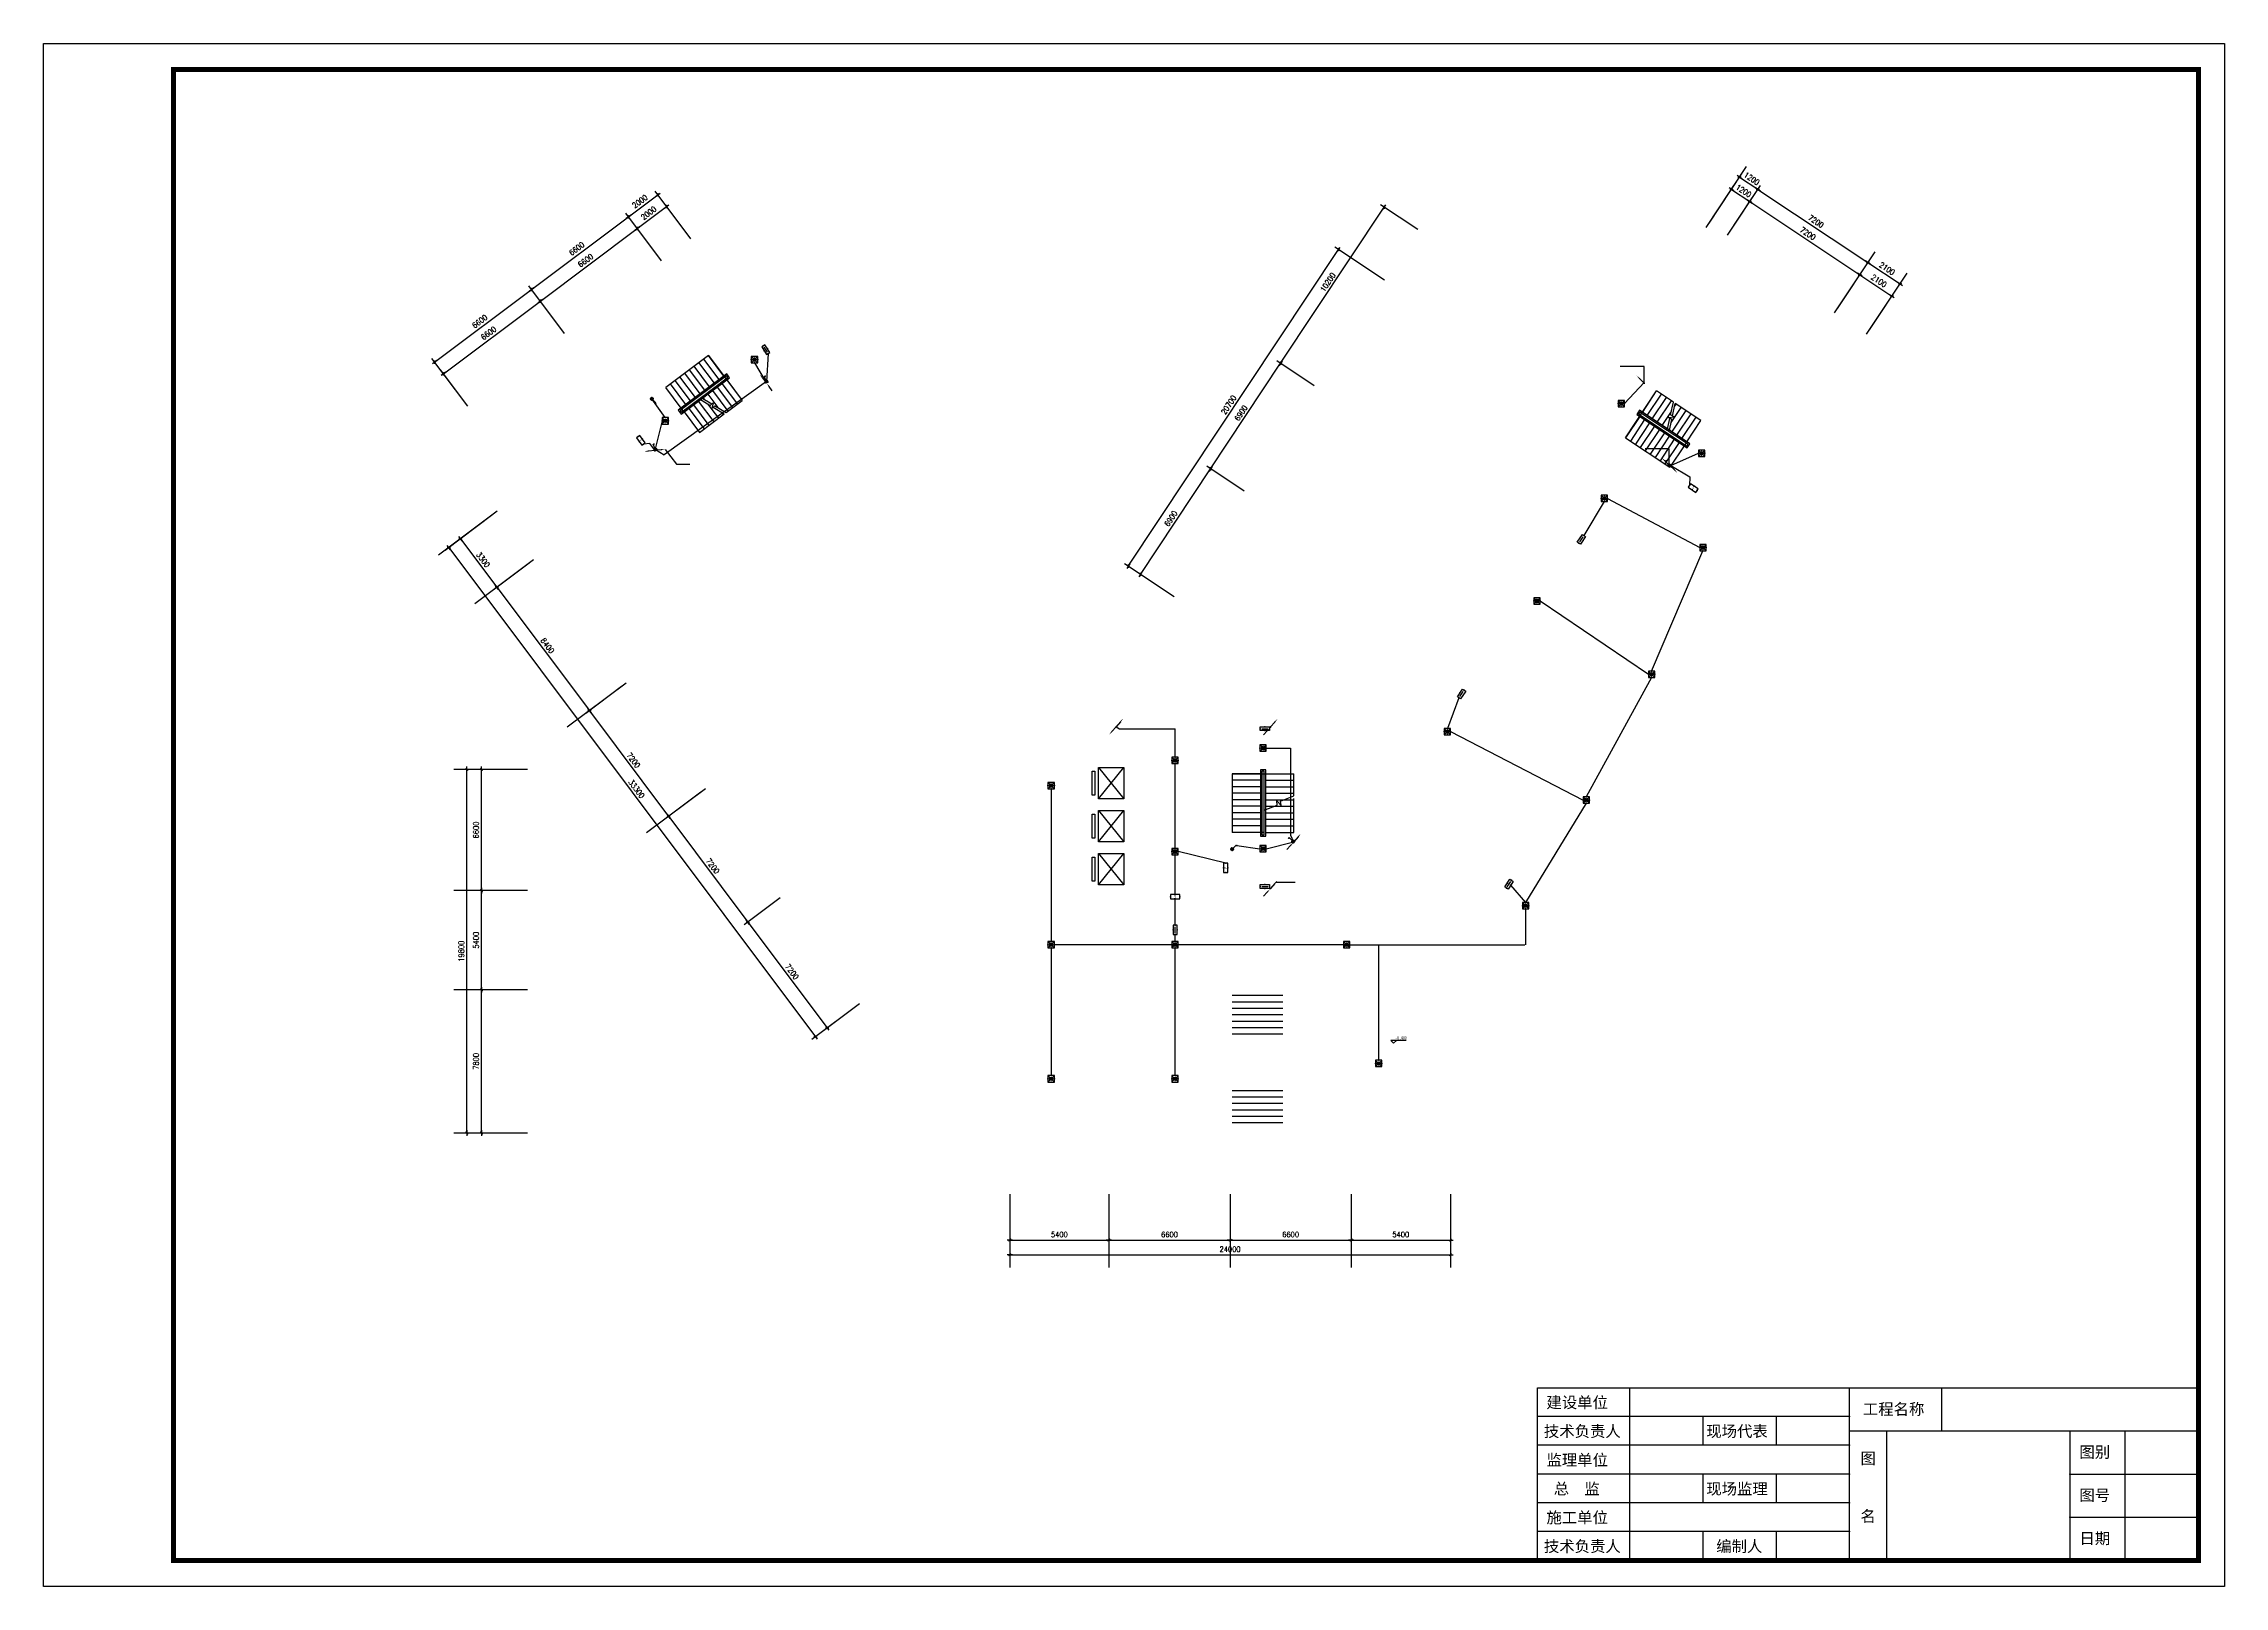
# Model space of a CAD drawing. Extents: x -149393 to 1177518, y -366685 to 296590.
# Drawn here: x 357449 to 476249, y -276685 to -192676 of the extents above; entities that cross this region are included whole.
import ezdxf
from ezdxf.enums import TextEntityAlignment as Align

# ---------------------------------------------------------------- set-up
doc = ezdxf.new("R2010")
doc.units = 0
doc.header["$LTSCALE"] = 1000
doc.header["$MEASUREMENT"] = 0
doc.linetypes.add('常规', pattern=[20, 10, 0, 10])
doc.layers.get('0').update_dxf_attribs({"linetype": 'CONTINUOUS'})
for name, color, linetype in [('AXIS', 3, 'CONTINUOUS'), ('DOTE', 1, 'CONTINUOUS'), ('EQUIP-消防', 3, 'CONTINUOUS'), ('LWIRE', 4, 'CONTINUOUS'), ('PUB_TITLE', 253, 'CONTINUOUS'), ('STAIR', 2, 'CONTINUOUS'), ('TEL_SYMB', 3, 'CONTINUOUS'), ('WALL', 9, 'CONTINUOUS'), ('WIRE-应急', 60, '常规')]:
    doc.layers.add(name, color=color, linetype=linetype)
doc.styles.add('_TEL_DIM', font='', dxfattribs={"width": 0.8, "height": 3.5})
doc.styles.add('DIM_FONT', font='SIMPLEX.shx', dxfattribs={"width": 0.8})
doc.styles.add('HZ', font='')
doc.styles.get("Standard").update_dxf_attribs({"font": 'gbenor.shx', "bigfont": 'gbcbig.shx'})
doc.styles.add('宋体', font='')
doc.styles.get('_TEL_DIM').set_extended_font_data('SimSun')
doc.styles.get('HZ').set_extended_font_data('SimSun')
doc.styles.get('宋体').set_extended_font_data('SimSun')
doc.dimstyles.new('DIMN', dxfattribs={"dimtxt": 300, "dimasz": 1, "dimexe": 250, "dimexo": 300, "dimgap": 150, "dimtad": 1, "dimdec": 0, "dimdsep": 46, "dimtxsty": 'DIM_FONT', "dimblk": '_DIMX', "dimcen": 2.5, "dimclrt": 7, "dimadec": 0, "dimazin": 0, "dimtfac": 1, "dimtdec": 0, "dimtix": 1, "dimtmove": 2, "dimatfit": 3, "dimldrblk": '_DIMX', "dimfxl": 1, "dimtolj": 1, "dimarcsym": 0})

# ---------------------------------------------------------------- blocks, each defined once
blk = doc.blocks.new('_DIMX')
blk.add_line((-150, 0), (150, 0))
at = {"const_width": 50}
blk.add_lwpolyline([(-70, -70), (70, 70)], dxfattribs=at)
blk = doc.blocks.new('$TelecSys$00000079')
for p, q in [((0.7, 0.7), (0, 0)), ((0.1, 0.1), (0.1, 0.1)), ((-0.1, -0.1), (-0.1, -0.1))]:
    blk.add_line(p, q)
at = {"const_width": 0.142}
blk.add_lwpolyline([(-0.07, 0, 1), (0.07, 0, 1)], format="xyb", close=True, dxfattribs=at)
blk.add_solid([(0.63, 0.77), (0.77, 0.63), (1.15, 1.15)])
at = {"width": 0.8, "flags": 9}
blk.add_attdef('A', (0, 0), '', height=0.00002, dxfattribs=at)
blk = doc.blocks.new('$equip_U$00000427(cyc-PC)')
for p, q in [((-0.43, -0.43), (0.43, 0.43)), ((-0.43, 0.43), (0.43, -0.43))]:
    blk.add_line(p, q)
blk.add_lwpolyline([(-0.5, 0.5), (-0.5, -0.5), (0.5, -0.5), (0.5, 0.5)], close=True)
blk.add_circle((0, 0), 0.275)
for p in [(-0.5, 0), (0, 0.5), (0.5, 0), (0, -0.5)]:
    blk.add_point(p)
for points in [[(-0.24, 0.14), (0.24, 0.14), (-0.27, 0), (0.27, 0)], [(-0.24, -0.14), (0.24, -0.14), (-0.27, 0), (0.27, 0)], [(-0.14, 0.24), (0.14, 0.24), (-0.24, 0.14), (0.24, 0.14)], [(0, 0.27), (0, 0.27), (-0.14, 0.24), (0.14, 0.24)], [(-0.14, -0.24), (0.14, -0.24), (-0.24, -0.14), (0.24, -0.14)], [(0, -0.27), (0, -0.27), (-0.14, -0.24), (0.14, -0.24)]]:
    blk.add_solid(points)
at = {"color": 7, "style": '_TEL_DIM', "flags": 1}
blk.add_attdef('A', text='', height=0.00002, dxfattribs=at).set_placement((0, 0), align=Align.MIDDLE_CENTER)
blk = doc.blocks.new('$equip_U$00000446(cyc-PC)')
for p, q in [((0.72, 0.66), (-0.72, 0.66)), ((-0.72, 0.66), (-0.72, 0)), ((-0.72, 0), (0.72, 0)), ((0.72, 0), (0.72, 0.66))]:
    blk.add_line(p, q)
for p in [(-0.72, 0.33), (0, 0.66), (0, 0), (0.72, 0.33)]:
    blk.add_point(p)
at = {"width": 0.8}
blk.add_text('E', height=0.45, dxfattribs=at).set_placement((-0.08, 0.11))
at = {"color": 7, "style": '_TEL_DIM', "flags": 1}
blk.add_attdef('A', text='', height=0.00002, dxfattribs=at).set_placement((0, 0), align=Align.MIDDLE_CENTER)
blk = doc.blocks.new('$equip_U$00000423(cyc-PC)')
for p, q in [((0.15, 0.36), (0.63, 0.83)), ((0.63, 0.83), (0.77, 0.69))]:
    blk.add_line(p, q)
blk.add_circle((0, 0.21), 0.208)
for p in [(-0.21, 0.21), (-0.05, 0.4), (0, 0), (0.21, 0.21), (0.7, 0.76)]:
    blk.add_point(p)
for points in [[(-0.18, 0.31), (0.18, 0.31), (-0.21, 0.21), (0.21, 0.21)], [(-0.18, 0.1), (0.18, 0.1), (-0.21, 0.21), (0.21, 0.21)], [(-0.1, 0.39), (0.1, 0.39), (-0.18, 0.31), (0.18, 0.31)], [(-0.1, 0.03), (0.1, 0.03), (-0.18, 0.1), (0.18, 0.1)], [(0, 0.42), (0, 0.42), (-0.1, 0.39), (0.1, 0.39)], [(0, 0), (0, 0), (-0.1, 0.03), (0.1, 0.03)]]:
    blk.add_solid(points)
at = {"color": 7, "style": '_TEL_DIM', "flags": 1}
blk.add_attdef('A', text='', height=0.00002, dxfattribs=at).set_placement((0, 0), align=Align.MIDDLE_CENTER)
blk = doc.blocks.new('$equip_U$00000108(cyc-PC)')
for p, q in [((-0.72, 0.6), (-0.72, 0)), ((0.72, 0.6), (-0.72, 0.6)), ((-0.72, 0), (0.72, 0)), ((-0.48, 0.3), (0.48, 0.3)), ((0.72, 0), (0.72, 0.6))]:
    blk.add_line(p, q)
for p in [(-0.72, 0.3), (0, 0.6), (0, 0), (0.72, 0.3)]:
    blk.add_point(p)
blk.add_solid([(0.24, 0.23), (0.53, 0.3), (0.24, 0.37)])
at = {"color": 7, "style": '_TEL_DIM', "flags": 1}
blk.add_attdef('A', text='', height=0.00002, dxfattribs=at).set_placement((0, 0), align=Align.MIDDLE_CENTER)
blk = doc.blocks.new('$TelecSys$00000078')
for p, q in [((0.1, 0.1), (0.1, 0.1)), ((1.15, 1.15), (0.55, 0.55)), ((-0.1, -0.1), (-0.1, -0.1))]:
    blk.add_line(p, q)
at = {"const_width": 0.142}
blk.add_lwpolyline([(-0.07, 0, 1), (0.07, 0, 1)], format="xyb", close=True, dxfattribs=at)
blk.add_solid([(0.62, 0.48), (0.48, 0.62), (0.1, 0.1)])
at = {"width": 0.8, "flags": 9}
blk.add_attdef('A', (0, 0), '', height=0.00002, dxfattribs=at)
blk = doc.blocks.new('会签栏')
at = {"layer": 'PUB_TITLE', "color": 4, "lineweight": 30}
blk.add_lwpolyline([(-18000, 0), (-18000, 4700), (0, 4700)], dxfattribs=at)
at = {"layer": 'PUB_TITLE', "color": 4}
for points in [[(-15500, 4700), (-15500, 0)], [(-9500, 0), (-9500, 4700)], [(-7000, 4700), (-7000, 3525)], [(-9500, 3917), (-18000, 3917)], [(-13500, 3917), (-13500, 3133)], [(-11500, 3917), (-11500, 3133)], [(-9500, 3133), (-18000, 3133)], [(-9500, 3525), (0, 3525)], [(-8500, 3525), (-8500, 0)], [(-3500, 3525), (-3500, 0)], [(-2000, 3525), (-2000, 0)], [(-9500, 2350), (-18000, 2350)], [(-13500, 2350), (-13500, 1567)], [(-11500, 2350), (-11500, 1567)], [(-3500, 2350), (0, 2350)], [(-9500, 1567), (-18000, 1567)], [(-9500, 783), (-18000, 783)], [(-13500, 783), (-13500, 0)], [(-11500, 783), (-11500, 0)], [(-3500, 1175), (0, 1175)]]:
    blk.add_lwpolyline(points, dxfattribs=at)
at = {"layer": 'PUB_TITLE'}
for p in [(-9500, 3917), (-9500, 3133), (-9500, 2350), (-9500, 1567), (-9500, 783), (-3500, 1175)]:
    blk.add_point(p, dxfattribs=at)
at = {"layer": 'PUB_TITLE', "color": 4}
blk.add_point((-3500, 2350), dxfattribs=at)
at = {"lineweight": -3, "style": '宋体'}
for s, p in [('建设单位', (-17758, 4147)), ('工程名称', (-9140, 3965)), ('技术负责人', (-17828, 3363)), ('现场代表', (-13405, 3363)), ('图别', (-3241, 2796)), ('监理单位', (-17758, 2580)), ('图', (-9206, 2624)), ('总  监', (-17560, 1797)), ('现场监理', (-13405, 1797)), ('图号', (-3241, 1621)), ('施工单位', (-17758, 1013)), ('名', (-9206, 1049)), ('日期', (-3241, 446)), ('技术负责人', (-17828, 230)), ('编制人', (-13134, 230))]:
    blk.add_text(s, height=307, dxfattribs=at).set_placement(p)
blk = doc.blocks.new('gchfghfghf')
at = {"color": 59}
for p, q in [((416593.4, -78848.7), (417983.6, -80548.7)), ((416593.4, -80548.7), (417983.6, -78848.7)), ((416593.4, -81188.7), (417983.6, -82888.7)), ((416593.4, -82888.7), (417983.6, -81188.7)), ((416593.4, -83528.7), (417983.6, -85228.7)), ((416593.4, -85228.7), (417983.6, -83528.7)), ((433366.1, -93703.3), (432531, -93703.8)), ((432531, -93703.8), (432679.4, -93853.6)), ((432679.4, -93853.6), (432831.5, -93703.6))]:
    blk.add_line(p, q, dxfattribs=at)
for points in [[(416263.5, -79048.7), (416391.9, -79048.7), (416391.9, -80348.7), (416263.5, -80348.7)], [(416593.4, -78848.7), (417983.6, -78848.7), (417983.6, -80548.7), (416593.4, -80548.7)], [(416263.5, -81388.7), (416391.9, -81388.7), (416391.9, -82688.7), (416263.5, -82688.7)], [(416593.4, -81188.7), (417983.6, -81188.7), (417983.6, -82888.7), (416593.4, -82888.7)], [(416263.5, -83728.7), (416391.9, -83728.7), (416391.9, -85028.7), (416263.5, -85028.7)], [(416593.4, -83528.7), (417983.6, -83528.7), (417983.6, -85228.7), (416593.4, -85228.7)]]:
    blk.add_lwpolyline(points, close=True, dxfattribs=at)
at = {"layer": 'AXIS'}
for p, q in [((449694.3, -49445.7), (451907.9, -46114)), ((456690.9, -54094.2), (458904.4, -50762.5)), ((458440, -55256.3), (460653.6, -51924.6)), ((383843.8, -64889.7), (380643.8, -67289.7)), ((385823.8, -67529.7), (382623.8, -69929.7)), ((385823.8, -67529.7), (382623.8, -69929.7)), ((390863.8, -74249.7), (387663.9, -76649.7)), ((385489, -78948.7), (381489, -78948.7)), ((395183.9, -80009.7), (391983.9, -82409.7)), ((385489, -85548.7), (381489, -85548.7)), ((385489, -85548.7), (381489, -85548.7)), ((385489, -90948.7), (381489, -90948.7)), ((385489, -90948.7), (381489, -90948.7)), ((385489, -98748.7), (381489, -98748.7)), ((411767.1, -102074.4), (411767.1, -106074.4)), ((417167.1, -102074.4), (417167.1, -106074.4)), ((423767.1, -102074.4), (423767.1, -106074.4)), ((430367.1, -102074.4), (430367.1, -106074.4)), ((435767.1, -102074.4), (435767.1, -106074.4))]:
    blk.add_line(p, q, dxfattribs=at)
at = {"layer": 'DOTE', "color": 59}
for p, q in [((423887.1, -91248.7), (426647.1, -91248.7)), ((423887.1, -91598.7), (426647.1, -91598.7)), ((423887.1, -91948.7), (426647.1, -91948.7)), ((423887.1, -92298.7), (426647.1, -92298.7)), ((423887.1, -92648.7), (426647.1, -92648.7)), ((423887.1, -92998.7), (426647.1, -92998.7)), ((423887.1, -93348.7), (426647.1, -93348.7)), ((423887.1, -96428.7), (426647.1, -96428.7)), ((423887.1, -96778.7), (426647.1, -96778.7)), ((423887.1, -97128.7), (426647.1, -97128.7)), ((423887.1, -97478.7), (426647.1, -97478.7)), ((423887.1, -97828.7), (426647.1, -97828.7)), ((423887.1, -98178.7), (426647.1, -98178.7))]:
    blk.add_line(p, q, dxfattribs=at)
at = {"layer": 'STAIR', "color": 59}
for p, q in [((395349.9, -56410.1), (393026.2, -58152.9)), ((395414.4, -58109.9), (394575.3, -56991.1)), ((395672.6, -57916.2), (394833.5, -56797.4)), ((395930.8, -57722.6), (395091.7, -56603.8)), ((396189, -57529), (395349.9, -56410.1)), ((395349.9, -56410.1), (397185.9, -58858.1)), ((393865.3, -59271.7), (393026.2, -58152.9)), ((394123.5, -59078.1), (393284.4, -57959.3)), ((394381.7, -58884.4), (393542.5, -57765.6)), ((396346.8, -57410.6), (393707.5, -59390.1)), ((394639.8, -58690.8), (393800.7, -57572)), ((396332.4, -57511), (393807.9, -59404.4)), ((393865.3, -59600.4), (396504.5, -57621)), ((393879.6, -59500), (396404.1, -57606.7)), ((396232, -57586.3), (393908.3, -59329.1)), ((394898, -58497.2), (394058.9, -57378.3)), ((395156.2, -58303.5), (394317.1, -57184.7)), ((394960.9, -58689.1), (396303.7, -57682)), ((395830.4, -58126.6), (396669.5, -59245.4)), ((396088.6, -57933), (396927.7, -59051.8)), ((396404.1, -57606.7), (396332.4, -57511)), ((396504.5, -57621), (396346.8, -57410.6)), ((396346.8, -57739.3), (397185.9, -58858.1)), ((393707.5, -59390.1), (393865.3, -59600.4)), ((393980, -59424.7), (393908.3, -59329.1)), ((393980, -59424.7), (394858.1, -58766.2)), ((394281.3, -59288.5), (395120.4, -60407.3)), ((394539.4, -59094.8), (395378.6, -60213.6)), ((394797.6, -58901.2), (395636.7, -60020)), ((394858.1, -58766.2), (395446.5, -59127.7)), ((394960.9, -58689.1), (395536.4, -59042.7)), ((395055.8, -58707.5), (395111.2, -58781.4)), ((395306.4, -59041.6), (395894.9, -59826.3)), ((395314, -58513.9), (395859.5, -59241.2)), ((395446.5, -59127.7), (395601.4, -58981.1)), ((395601.4, -58981.1), (395536.9, -59296.1)), ((395536.9, -59296.1), (395699.1, -59142.6)), ((395572.2, -58320.3), (396411.3, -59439.1)), ((395609.2, -59227.7), (396205, -59593.8)), ((395699.1, -59142.6), (396307.8, -59516.7)), ((396307.8, -59516.7), (397185.9, -58858.1)), ((445308, -60887.9), (447001.4, -58339.1)), ((446063.2, -59394.8), (445917.6, -59613.9)), ((448811, -61220.5), (446063.2, -59394.8)), ((446227.4, -59504), (447001.4, -58339.1)), ((446496.3, -59682.6), (447270.2, -58517.7)), ((446765.1, -59861.2), (447539, -58696.3)), ((447915.6, -58946.5), (447001.4, -58339.1)), ((447033.9, -60039.8), (447807.8, -58874.9)), ((447766.5, -59645.3), (447915.6, -58946.5)), ((447802.6, -60049.1), (448345.4, -59232.1)), ((447876.8, -59701.6), (448022.6, -59017.7)), ((447985.8, -59190.2), (448076.6, -59053.5)), ((449420.7, -59946.5), (448022.6, -59017.7)), ((393807.9, -59404.4), (393879.6, -59500)), ((394023.1, -59482.1), (394862.2, -60600.9)), ((394862.2, -60600.9), (396205, -59593.8)), ((396054.7, -59501.4), (396153.1, -59632.7)), ((446081.9, -59723), (445308, -60887.9)), ((446350.7, -59901.6), (445576.8, -61066.5)), ((446619.5, -60080.2), (445845.6, -61245.1)), ((445917.6, -59613.9), (448665.5, -61439.6)), ((446083.2, -59494.3), (446017.1, -59593.8)), ((446017.1, -59593.8), (448645.5, -61340.1)), ((448711.6, -61240.6), (446083.2, -59494.3)), ((446888.4, -60258.8), (446114.4, -61423.7)), ((446121.6, -59663.3), (448540.9, -61270.7)), ((447585.8, -60492.6), (446187.8, -59563.7)), ((447157.2, -60437.4), (446383.2, -61602.3)), ((447302.7, -60218.4), (447805.8, -59461.1)), ((447571.5, -60397), (447622.6, -60320.1)), ((447585.8, -60492.6), (447726.7, -59832)), ((447647, -59791.3), (447965.4, -59746.8)), ((447836.9, -59888.3), (447647, -59791.3)), ((447692.9, -60563.7), (447836.9, -59888.3)), ((448607.1, -61171.1), (447692.9, -60563.7)), ((447965.4, -59746.8), (447766.5, -59645.3)), ((447840.3, -60575.6), (448614.2, -59410.7)), ((448109.1, -60754.2), (448883.1, -59589.3)), ((448377.9, -60932.8), (449151.9, -59767.9)), ((448646.8, -61111.4), (449420.7, -59946.5)), ((445308, -60887.9), (447727.3, -62495.3)), ((447426, -60616), (446652.1, -61780.9)), ((447694.8, -60794.6), (446920.9, -61959.5)), ((447963.6, -60973.2), (447189.7, -62138.1)), ((448232.4, -61151.8), (447458.5, -62316.7)), ((448501.2, -61330.4), (447727.3, -62495.3)), ((448607.1, -61171.1), (448540.9, -61270.7)), ((448645.5, -61340.1), (448711.6, -61240.6)), ((448665.5, -61439.6), (448811, -61220.5)), ((423887.1, -79185.4), (423887.1, -82374.8)), ((425422.7, -79185.4), (423887.1, -79185.4)), ((423887.1, -79185.4), (427247.1, -79185.4)), ((425422.7, -79539.8), (423887.1, -79539.8)), ((425711.5, -78968.9), (425422.7, -78968.9)), ((425422.7, -78968.9), (425422.7, -82591.4)), ((425632.7, -79047.6), (425501.5, -79047.6)), ((425501.5, -79047.6), (425501.5, -82512.6)), ((425501.5, -79185.4), (425501.5, -82374.8)), ((425632.7, -82512.6), (425632.7, -79047.6)), ((425632.7, -81028.5), (425632.7, -79185.4)), ((425711.5, -82591.4), (425711.5, -78968.9)), ((425711.5, -79185.4), (427247.1, -79185.4)), ((425711.5, -79539.8), (427247.1, -79539.8)), ((427247.1, -80390.6), (427247.1, -79185.4)), ((425422.7, -79894.2), (423887.1, -79894.2)), ((425422.7, -80248.6), (423887.1, -80248.6)), ((425422.7, -80602.9), (423887.1, -80602.9)), ((425711.5, -79894.2), (427247.1, -79894.2)), ((425711.5, -80248.6), (427247.1, -80248.6)), ((425711.5, -80602.9), (426709.7, -80602.9)), ((426338, -80890.9), (426311.2, -80658.3)), ((426311.2, -80658.3), (426545.4, -80922.4)), ((426517.4, -80678.9), (427247.1, -80390.6)), ((426545.4, -80922.4), (426517.4, -80678.9)), ((426709.7, -80602.9), (427247.1, -80602.9)), ((427247.1, -82374.8), (427247.1, -80531.7)), ((425422.7, -80957.3), (423887.1, -80957.3)), ((425422.7, -81311.7), (423887.1, -81311.7)), ((425422.7, -81666.1), (423887.1, -81666.1)), ((425632.7, -81169.6), (426338, -80890.9)), ((425632.7, -82374.8), (425632.7, -81169.6)), ((425711.5, -80957.3), (426170, -80957.3)), ((425711.5, -81311.7), (427247.1, -81311.7)), ((425711.5, -81666.1), (427247.1, -81666.1)), ((426170, -80957.3), (427247.1, -80957.3)), ((425422.7, -82020.4), (423887.1, -82020.4)), ((425422.7, -82374.8), (423887.1, -82374.8)), ((425422.7, -82591.4), (425711.5, -82591.4)), ((425632.7, -82374.8), (425501.5, -82374.8)), ((425501.5, -82512.6), (425632.7, -82512.6)), ((425711.5, -82020.4), (427247.1, -82020.4)), ((425711.5, -82374.8), (427247.1, -82374.8))]:
    blk.add_line(p, q, dxfattribs=at)
at = {"layer": 'TEL_SYMB', "color": 59, "elevation": 1793}
for points in [[(393338.2, -58837.8, 0, 0, 0), (396364.7, -56567.9, 0, 0, 0), (397318.5, -57839.7, 0, 0, 0), (395998.9, -58829.5, 95.6, 0, 0), (395712, -59044.6, 0, 0, 0)], [(448268.5, -61972.3, 0, 0, 0), (445117.4, -59878.7, 0, 0, 0), (445997.2, -58554.5, 0, 0, 0), (447371.1, -59467.4, 95.6, 0, 0), (447669.8, -59665.8, 0, 0, 0)]]:
    blk.add_lwpolyline(points, format="xyseb", dxfattribs=at)
at = {"layer": 'TEL_SYMB', "color": 59}
for points in [[(394292, -60109.6, 0, 0, 0), (395167, -59453.4, 95.6, 0, 0), (395453.9, -59238.3, 0, 0, 0)], [(449148.3, -60648.1, 0, 0, 0), (448237.3, -60042.9, 95.6, 0, 0), (447938.6, -59844.4, 0, 0, 0)], [(426439.9, -82552, 0, 0, 0), (426439.9, -81351.1, 105, 0, 0), (426439.9, -80957.3, 0, 0, 0)]]:
    blk.add_lwpolyline(points, format="xyseb", dxfattribs=at)
at = {"color": 59, "style": 'HZ', "width": 0.7}
blk.add_text('-8.400', height=183.52, dxfattribs=at).set_placement((432767.4, -93655.8))
at = {"layer": 'AXIS'}
for p1, p2, distance in [((392974.9, -51492.6), (394574.9, -50292.6), 3300), ((449694.3, -49445.7), (450693.8, -50109.7), 3300), ((449694.3, -49445.7), (450693.8, -50109.7), 2500), ((450693.8, -50109.7), (456690.9, -54094.2), 3300), ((387694.9, -55452.6), (392974.9, -51492.6), 3300), ((392974.9, -51492.6), (394574.9, -50292.6), 2500), ((428603.9, -58217.8), (434248.5, -49722), 2500), ((450693.8, -50109.7), (456690.9, -54094.2), 2500), ((387694.9, -55452.6), (392974.9, -51492.6), 2500), ((420967.1, -69712.2), (432422.3, -52470.7), 3300), ((456690.9, -54094.2), (458440, -55256.3), 3300), ((456690.9, -54094.2), (458440, -55256.3), 2500), ((382414.9, -59412.6), (387694.9, -55452.6), 3300), ((382414.9, -59412.6), (387694.9, -55452.6), 2500), ((424785.5, -63965), (428603.9, -58217.8), 2500), ((420967.1, -69712.2), (424785.5, -63965), 2500), ((383843.8, -64889.7), (403823.9, -91529.7), -3300), ((383843.8, -64889.7), (385823.8, -67529.7), -2500), ((385823.8, -67529.7), (390863.8, -74249.7), -2500), ((390863.8, -74249.7), (395183.9, -80009.7), -2500), ((385189, -98748.7), (385189, -78948.7), 3000), ((385489, -85548.7), (385489, -78948.7), 2500), ((395183.9, -80009.7), (399503.9, -85769.7), -2500), ((385489, -90948.7), (385489, -85548.7), 2500), ((399503.9, -85769.7), (403823.9, -91529.7), -2500), ((385489, -98748.7), (385489, -90948.7), 2500), ((411767.1, -102074.4), (417167.1, -102074.4), -2500), ((411767.1, -102074.4), (435767.1, -102074.4), -3300), ((417167.1, -102074.4), (423767.1, -102074.4), -2500), ((423767.1, -102074.4), (430367.1, -102074.4), -2500), ((430367.1, -102074.4), (435767.1, -102074.4), -2500)]:
    blk.add_aligned_dim(p1=p1, p2=p2, distance=distance, dimstyle='DIMN', dxfattribs=at).render()

msp = doc.modelspace()

# ---------------------------------------------------------------- linework, layer by layer
msp.add_line((424597.6, -238339.5), (425626.7, -238339.5))
for points in [[(444637.5, -211162.7), (444637.5, -210263.2), (443326.8, -210263.2)], [(391313.9, -214769.7), (391923.9, -215583), (392654.7, -215583)], [(446011.2, -215641.2), (446011.2, -214741.7), (444700.5, -214741.7)]]:
    msp.add_lwpolyline(points)
at = {"layer": 'PUB_TITLE'}
msp.add_lwpolyline([(357448.7, -192676.1), (476248.7, -192676.1), (476248.7, -276684.6), (357448.7, -276684.6)], close=True, dxfattribs=at)
at = {"layer": 'PUB_TITLE', "const_width": 270.7}
msp.add_lwpolyline([(364520.1, -194090.4), (474834.4, -194090.4), (474834.4, -275270.4), (364520.1, -275270.4), (364520.1, -194090.4)], close=True, dxfattribs=at)
at = {"layer": 'WIRE-应急', "linetype": '常规'}
for p, q in [((396174.9, -210060.4), (396813.8, -211123)), ((396924.7, -209553.4), (396828.5, -211083.2)), ((396828.5, -211083.2), (391261.5, -215071)), ((443570.6, -212281.4), (444637.5, -211137.7)), ((391312.8, -213043), (390587.2, -212022.6)), ((391137.8, -213218), (390746.7, -214817.9)), ((390481.9, -214457.3), (390133.2, -214478.9)), ((390746.7, -214817.9), (390481.9, -214457.3)), ((390775, -214782.3), (391261.5, -215071)), ((446100.5, -215642.4), (447597.6, -214981.3)), ((446100.5, -215642.4), (447136.9, -216257.2)), ((447136.9, -216257.2), (447107.4, -216735.3)), ((441364.5, -219459.4), (442472, -217612.1)), ((442647, -217437.1), (447670.4, -220120.4)), ((445049, -226845.2), (447845.4, -220295.4)), ((438973.4, -223022.7), (444874, -227020.2)), ((445049, -227195.2), (441485.1, -233690.3)), ((434551.8, -228302.5), (433918.5, -229966.6)), ((415881.2, -229873.3), (416060.4, -229979.5)), ((416060.4, -229979.5), (419086.8, -229979.5)), ((419086.8, -231530.3), (419086.8, -229979.5)), ((434093.5, -230141.6), (441310.1, -233865.3)), ((424057, -231037.2), (425371.9, -231037.2)), ((425371.9, -231037.2), (425371.9, -235777)), ((419086.8, -239013.3), (419086.8, -231880.3)), ((412335.2, -233256), (412335.2, -241567)), ((441485.1, -234040.3), (438180.2, -239444.2)), ((422445.5, -236342.8), (423707, -236514.3)), ((424057, -236514.3), (425562, -236138.5)), ((425371.9, -235777), (425537.1, -236139.8)), ((421846.5, -237310.9), (419261.8, -236676)), ((437364.4, -238504), (438180.2, -239444.2)), ((419086.8, -240686.1), (419086.8, -239244.3)), ((438180.2, -239794.2), (438180.2, -241742)), ((412335.2, -241917), (412335.2, -248871.9)), ((418911.8, -241742), (412510.2, -241742)), ((419086.8, -241567), (419086.8, -241190.1)), ((419086.8, -248871.9), (419086.8, -241917)), ((428260.1, -241742), (419261.8, -241742)), ((428610.1, -241742), (438137.2, -241742)), ((430180.2, -248034), (430180.2, -241742))]:
    msp.add_line(p, q, dxfattribs=at)

# ---------------------------------------------------------------- block references
msp.add_blockref('gchfghfghf', (-1685.1, -153249.6))
at = {"layer": 'EQUIP-消防'}
for name, p, xscale, yscale, zscale, rotation in [('$equip_U$00000108(cyc-PC)', (396878, -209284.5), 350.0000000000013, 350.0000000000013, 350.0000000000013, 122.468556140011), ('$equip_U$00000423(cyc-PC)', (396895.4, -211112.2), 350.0000000000078, 350.0000000000078, 350.0000000000078, 66.59237129633011), ('$equip_U$00000423(cyc-PC)', (390514.3, -212022.6), 350, 350, 350, 269.9999999999998), ('$equip_U$00000446(cyc-PC)', (390074.4, -214208), 349.9999999999938, 349.9999999999938, 349.9999999999938, 126.869999999944), ('$equip_U$00000423(cyc-PC)', (390841.9, -214811.3), 350.0000000000078, 350.0000000000078, 350.0000000000078, 66.59237129633011), ('$equip_U$00000423(cyc-PC)', (446100.5, -215642.4), 350, 350, 350, 90), ('$equip_U$00000446(cyc-PC)', (447381.2, -216778.5), 349.9999999999931, 349.9999999999931, 349.9999999999931, 146.4000000000005), ('$equip_U$00000108(cyc-PC)', (441137.6, -219611.2), -349.9999999999931, 350, 350, 236.4000000000005), ('$equip_U$00000108(cyc-PC)', (434603.8, -228034.5), -349.9999999999931, 350, 350, 236.4000000000005), ('$equip_U$00000108(cyc-PC)', (423977.6, -229877.8), -350, 350.0000000000146, 350, 180), ('$equip_U$00000446(cyc-PC)', (421962, -237562.9), 350, 350, 350, 90), ('$equip_U$00000108(cyc-PC)', (423977.6, -238468.2), -350, 350.0000000000146, 350, 180), ('$equip_U$00000108(cyc-PC)', (437189.5, -238387.8), -349.9999999999931, 350, 350, 236.4000000000005), ('$equip_U$00000446(cyc-PC)', (419086.8, -239013.3), 350, 350, 350, 180), ('$equip_U$00000108(cyc-PC)', (419191.8, -240938.1), 350, 350, 350, 90)]:
    msp.add_blockref(name, p, dxfattribs=dict(at, xscale=xscale, yscale=yscale, zscale=zscale, rotation=rotation))
at = {"layer": 'EQUIP-消防', "yscale": 350, "zscale": 350}
for name, p, xscale in [('$equip_U$00000427(cyc-PC)', (396174.9, -209885.4), 350), ('$equip_U$00000427(cyc-PC)', (443395.6, -212281.4), 350), ('$equip_U$00000427(cyc-PC)', (391312.8, -213218), 350), ('$equip_U$00000427(cyc-PC)', (447772.6, -214981.3), 350), ('$equip_U$00000427(cyc-PC)', (442472, -217437.1), 350), ('$equip_U$00000427(cyc-PC)', (447845.4, -220120.4), 350), ('$equip_U$00000427(cyc-PC)', (438798.4, -223022.7), 350), ('$equip_U$00000427(cyc-PC)', (445049, -227020.2), 350), ('$equip_U$00000427(cyc-PC)', (433918.5, -230141.6), 350), ('$equip_U$00000427(cyc-PC)', (419086.8, -231705.3), 350), ('$equip_U$00000427(cyc-PC)', (423882, -231037.2), 350), ('$equip_U$00000427(cyc-PC)', (412335.2, -233081), 350), ('$equip_U$00000427(cyc-PC)', (441485.1, -233865.3), 350), ('$equip_U$00000423(cyc-PC)', (422202, -236609.7), 350), ('$equip_U$00000427(cyc-PC)', (423882, -236514.3), 350), ('$equip_U$00000423(cyc-PC)', (425524.7, -236200.2), -350), ('$equip_U$00000427(cyc-PC)', (419086.8, -236676), 350), ('$equip_U$00000427(cyc-PC)', (438180.2, -239619.2), 350), ('$equip_U$00000427(cyc-PC)', (412335.2, -241742), 350), ('$equip_U$00000427(cyc-PC)', (419086.8, -241742), 350), ('$equip_U$00000427(cyc-PC)', (428435.1, -241742), 350), ('$equip_U$00000427(cyc-PC)', (430180.2, -248209), 350), ('$equip_U$00000427(cyc-PC)', (412335.2, -249046.9), 350), ('$equip_U$00000427(cyc-PC)', (419086.8, -249046.9), 350)]:
    msp.add_blockref(name, p, dxfattribs=dict(at, xscale=xscale))
at = {"layer": 'LWIRE'}
for name, p, xscale, yscale, zscale, rotation in [('$TelecSys$00000079', (396813.8, -211123), -349.9999999999711, 349.9999999999927, 350, 353.5157285627236), ('$TelecSys$00000078', (396812.2, -211120.9), 349.9999999999221, 349.9999999999221, 349.9999999999221, 260.2242714372854), ('$TelecSys$00000079', (390746.7, -214817.9), -349.9999999999928, 350.0000000000073, 350, 51.78545777870087), ('$TelecSys$00000079', (390746.7, -214817.9), 349.9999999999923, 349.9999999999923, 349.9999999999923, 319.8594211997746), ('$TelecSys$00000079', (446043.9, -215643.6), -350, 350, 350, 180), ('$TelecSys$00000079', (415881.2, -229873.3), 349.9999999999936, 349.9999999999936, 349.9999999999936, 182.9144370877245), ('$TelecSys$00000079', (415881.2, -229873.3), -349.9999999999782, 350, 350, 274.8404736666559), ('$TelecSys$00000078', (424289.1, -229886.6), 349.9999999999936, 349.9999999999936, 349.9999999999936, 182.9144370877245), ('$TelecSys$00000079', (424289.1, -229886.6), -349.9999999999782, 350, 350, 274.8404736666559), ('$TelecSys$00000078', (425562, -236138.5), 349.9999999999936, 349.9999999999936, 349.9999999999936, 182.9144370877245), ('$TelecSys$00000079', (425562, -236138.5), -349.9999999999782, 350, 350, 274.8404736666559), ('$TelecSys$00000078', (424289.1, -238678.2), 349.9999999999936, 349.9999999999936, 349.9999999999936, 182.9144370877245), ('$TelecSys$00000079', (424289.1, -238678.2), -349.9999999999782, 350, 350, 274.8404736666559)]:
    msp.add_blockref(name, p, dxfattribs=dict(at, xscale=xscale, yscale=yscale, zscale=zscale, rotation=rotation))
at = {"layer": 'LWIRE', "xscale": -350, "yscale": 350, "zscale": 350}
for p in [(444637.5, -211162.7), (446011.2, -215641.2)]:
    msp.add_blockref('$TelecSys$00000079', p, dxfattribs=at)
at = {"layer": 'WALL', "xscale": 2, "yscale": 2, "zscale": 2}
msp.add_blockref('会签栏', (474834.4, -275270.4), dxfattribs=at)

doc.saveas('drawing.dxf')
